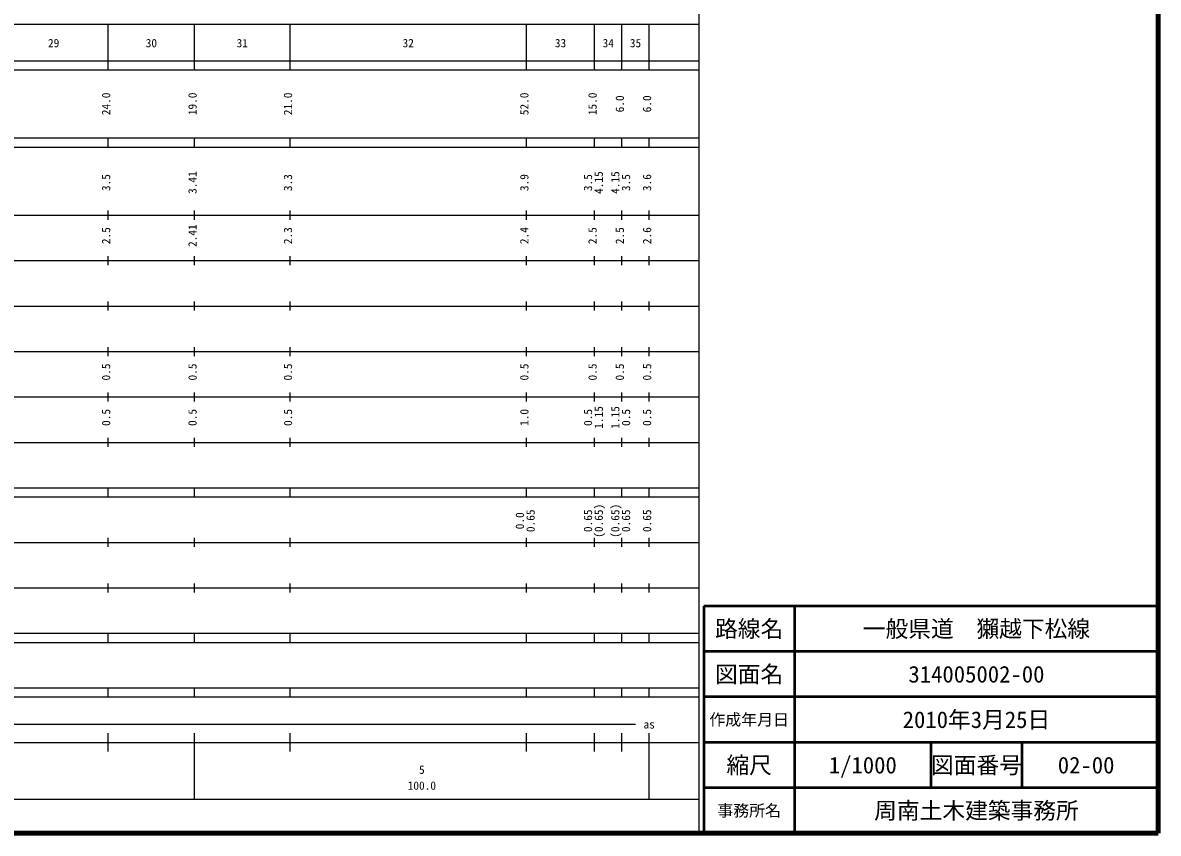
# Model space of a CAD drawing. Units: millimetres on the paper, enlarged 1000 times. Extents: x 40000 to 680000, y 20000 to 380000.
# Drawn here: x 430195 to 680000, y 20000 to 198357 of the extents above; entities that cross this region are included whole.
import ezdxf
from ezdxf.enums import TextEntityAlignment as Align

# ---------------------------------------------------------------- set-up
doc = ezdxf.new("R2010")
doc.units = ezdxf.units.MM
doc.header["$LTSCALE"] = 1000
for name, color, linetype, lineweight in [('M-TTL', 2, 'Continuous', 140), ('M-TTL-BAND', 7, 'Continuous', 25), ('M-TTL-FRAM', 2, 'Continuous', 50), ('M-TTL-LINE', 7, 'Continuous', 50)]:
    doc.layers.add(name, color=color, linetype=linetype, lineweight=lineweight)
doc.layers.add('M-TTL-TXT', color=7, linetype='Continuous')
doc.styles.add('ＭＳ ゴシック', font='')
doc.styles.get('ＭＳ ゴシック').set_extended_font_data('MS Gothic')

msp = doc.modelspace()

# ---------------------------------------------------------------- linework, layer by layer
at = {"layer": 'M-TTL'}
for p, q in [((680000, 20000), (680000, 380000)), ((40000, 20000), (680000, 20000))]:
    msp.add_line(p, q, dxfattribs=at)
at = {"layer": 'M-TTL-BAND'}
for p, q in [((579000, 20000), (579000, 370000)), ((68000, 198000), (579000, 198000)), ((449000, 188000), (449000, 198000)), ((468000, 188000), (468000, 198000)), ((489000, 188000), (489000, 198000)), ((541000, 188000), (541000, 198000)), ((556000, 188000), (556000, 198000)), ((562000, 188000), (562000, 198000)), ((568000, 188000), (568000, 198000)), ((40000, 190000), (579000, 190000)), ((40000, 188000), (579000, 188000)), ((40000, 173000), (579000, 173000)), ((449000, 171000), (449000, 173000)), ((468000, 171000), (468000, 173000)), ((489000, 171000), (489000, 173000)), ((541000, 171000), (541000, 173000)), ((556000, 171000), (556000, 173000)), ((562000, 171000), (562000, 173000)), ((568000, 171000), (568000, 173000)), ((40000, 171000), (579000, 171000)), ((40000, 156000), (579000, 156000)), ((449000, 155000), (449000, 157000)), ((468000, 155000), (468000, 157000)), ((489000, 155000), (489000, 157000)), ((541000, 155000), (541000, 157000)), ((556000, 155000), (556000, 157000)), ((562000, 155000), (562000, 157000)), ((568000, 155000), (568000, 157000)), ((46000, 146000), (579000, 146000)), ((449000, 145000), (449000, 147000)), ((468000, 145000), (468000, 147000)), ((489000, 145000), (489000, 147000)), ((541000, 145000), (541000, 147000)), ((556000, 145000), (556000, 147000)), ((562000, 145000), (562000, 147000)), ((568000, 145000), (568000, 147000)), ((52000, 136000), (579000, 136000)), ((449000, 135000), (449000, 137000)), ((468000, 135000), (468000, 137000)), ((489000, 135000), (489000, 137000)), ((541000, 135000), (541000, 137000)), ((556000, 135000), (556000, 137000)), ((562000, 135000), (562000, 137000)), ((568000, 135000), (568000, 137000)), ((46000, 126000), (579000, 126000)), ((449000, 125000), (449000, 127000)), ((468000, 125000), (468000, 127000)), ((489000, 125000), (489000, 127000)), ((541000, 125000), (541000, 127000)), ((556000, 125000), (556000, 127000)), ((562000, 125000), (562000, 127000)), ((568000, 125000), (568000, 127000)), ((52000, 116000), (579000, 116000)), ((449000, 115000), (449000, 117000)), ((468000, 115000), (468000, 117000)), ((489000, 115000), (489000, 117000)), ((541000, 115000), (541000, 117000)), ((556000, 115000), (556000, 117000)), ((562000, 115000), (562000, 117000)), ((568000, 115000), (568000, 117000)), ((46000, 106000), (579000, 106000)), ((449000, 105000), (449000, 107000)), ((468000, 105000), (468000, 107000)), ((489000, 105000), (489000, 107000)), ((541000, 105000), (541000, 107000)), ((556000, 105000), (556000, 107000)), ((562000, 105000), (562000, 107000)), ((568000, 105000), (568000, 107000)), ((40000, 96000), (579000, 96000)), ((449000, 94000), (449000, 96000)), ((468000, 94000), (468000, 96000)), ((489000, 94000), (489000, 96000)), ((541000, 94000), (541000, 96000)), ((556000, 94000), (556000, 96000)), ((562000, 94000), (562000, 96000)), ((568000, 94000), (568000, 96000)), ((40000, 94000), (579000, 94000)), ((449000, 83000), (449000, 85000)), ((468000, 83000), (468000, 85000)), ((489000, 83000), (489000, 85000)), ((541000, 83000), (541000, 85000)), ((556000, 83000), (556000, 85000)), ((562000, 83000), (562000, 85000)), ((568000, 83000), (568000, 85000)), ((49000, 84000), (579000, 84000)), ((449000, 73000), (449000, 75000)), ((468000, 73000), (468000, 75000)), ((489000, 73000), (489000, 75000)), ((541000, 73000), (541000, 75000)), ((556000, 73000), (556000, 75000)), ((562000, 73000), (562000, 75000)), ((568000, 73000), (568000, 75000)), ((40000, 74000), (579000, 74000)), ((40000, 64000), (579000, 64000)), ((449000, 62000), (449000, 64000)), ((468000, 62000), (468000, 64000)), ((489000, 62000), (489000, 64000)), ((541000, 62000), (541000, 64000)), ((556000, 62000), (556000, 64000)), ((562000, 62000), (562000, 64000)), ((568000, 62000), (568000, 64000)), ((40000, 62000), (579000, 62000)), ((40000, 52000), (579000, 52000)), ((40000, 50000), (579000, 50000)), ((449000, 50000), (449000, 52000)), ((468000, 50000), (468000, 52000)), ((489000, 50000), (489000, 52000)), ((541000, 50000), (541000, 52000)), ((556000, 50000), (556000, 52000)), ((562000, 50000), (562000, 52000)), ((568000, 50000), (568000, 52000)), ((71000, 44000), (565000, 44000)), ((40000, 40000), (579000, 40000)), ((449000, 38000), (449000, 42000)), ((468000, 27500), (468000, 42000)), ((489000, 38000), (489000, 42000)), ((541000, 38000), (541000, 42000)), ((556000, 38000), (556000, 42000)), ((562000, 38000), (562000, 42000)), ((568000, 27500), (568000, 42000)), ((68000, 27500), (579000, 27500))]:
    msp.add_line(p, q, dxfattribs=at)
at = {"layer": 'M-TTL-FRAM'}
for p, q in [((680000, 70000), (580000, 70000)), ((580000, 70000), (580000, 20000))]:
    msp.add_line(p, q, dxfattribs=at)
at = {"layer": 'M-TTL-LINE'}
for p, q in [((600000, 70000), (600000, 20000)), ((680000, 60000), (580000, 60000)), ((680000, 50000), (580000, 50000)), ((680000, 40000), (580000, 40000)), ((630000, 40000), (630000, 30000)), ((650000, 40000), (650000, 30000)), ((680000, 30000), (580000, 30000))]:
    msp.add_line(p, q, dxfattribs=at)

# ---------------------------------------------------------------- texts
at = {"layer": 'M-TTL-BAND', "style": 'ＭＳ ゴシック'}
for s, p in [('29', (437000, 192405)), ('30', (458500, 192405)), ('31', (478500, 192405)), ('32', (515000, 192405)), ('33', (548500, 192405)), ('34', (559000, 192405)), ('35', (565000, 192405)), ('as', (568000, 42500)), ('5', (518000, 32523)), ('100.0', (518000, 29033))]:
    msp.add_text(s, height=1833, dxfattribs=at).set_placement(p, align=Align.BOTTOM_CENTER)
for s, p in [('24.0', (450000, 180500)), ('19.0', (469000, 180500)), ('21.0', (490000, 180500)), ('52.0', (542000, 180500)), ('15.0', (557000, 180500)), ('6.0', (563000, 180500)), ('6.0', (569000, 180500)), ('3.5', (450000, 163174)), ('3.41', (469000, 163174)), ('3.3', (490000, 163174)), ('3.9', (542000, 163174)), ('3.5', (556000, 163174)), ('4.15', (558370, 163174)), ('4.15', (562000, 163174)), ('3.5', (564370, 163174)), ('3.6', (569000, 163174)), ('2.5', (450000, 151500)), ('2.41', (469000, 151500)), ('2.3', (490000, 151500)), ('2.4', (542000, 151500)), ('2.5', (557000, 151500)), ('2.5', (563000, 151500)), ('2.6', (569000, 151500)), ('0.5', (450000, 121500)), ('0.5', (469000, 121500)), ('0.5', (490000, 121500)), ('0.5', (542000, 121500)), ('0.5', (557000, 121500)), ('0.5', (563000, 121500)), ('0.5', (569000, 121500)), ('0.5', (450000, 111500)), ('0.5', (469000, 111500)), ('0.5', (490000, 111500)), ('1.0', (542000, 111500)), ('0.5', (556000, 111500)), ('1.15', (558370, 111500)), ('1.15', (562000, 111500)), ('0.5', (564370, 111500)), ('0.5', (569000, 111500)), ('0.0', (541000, 88764)), ('0.65', (543370, 88764)), ('0.65', (556000, 88764)), ('(0.65)', (558370, 88764)), ('(0.65)', (562000, 88764)), ('0.65', (564370, 88764)), ('0.65', (569000, 88764))]:
    msp.add_text(s, height=1833, rotation=90, dxfattribs=at).set_placement(p, align=Align.BOTTOM_CENTER)
at = {"layer": 'M-TTL-TXT', "style": 'ＭＳ ゴシック'}
for s, height, p in [('路線名', 3666, (590000, 65000)), ('路線名', 3666, (590000, 65000)), ('一般県道\u3000獺越下松線', 3666, (640000, 65000)), ('図面名', 3666, (590000, 55000)), ('図面名', 3666, (590000, 55000)), ('314005002-00', 3666, (640000, 55000)), ('作成年月日', 2566, (590000, 45000)), ('作成年月日', 2566, (590000, 45000)), ('2010年3月25日', 3666, (640000, 45000)), ('縮尺', 3666, (590000, 35000)), ('縮尺', 3666, (590000, 35000)), ('1/1000', 3666, (615000, 35000)), ('図面番号', 3666, (640000, 35000)), ('図面番号', 3666, (640000, 35000)), ('02-00', 3666, (664125, 35000)), ('事務所名', 2566, (590000, 25000)), ('事務所名', 2566, (590000, 25000)), ('周南土木建築事務所', 3666, (640000, 25000))]:
    msp.add_text(s, height=height, dxfattribs=at).set_placement(p, align=Align.MIDDLE_CENTER)

doc.saveas('drawing.dxf')
